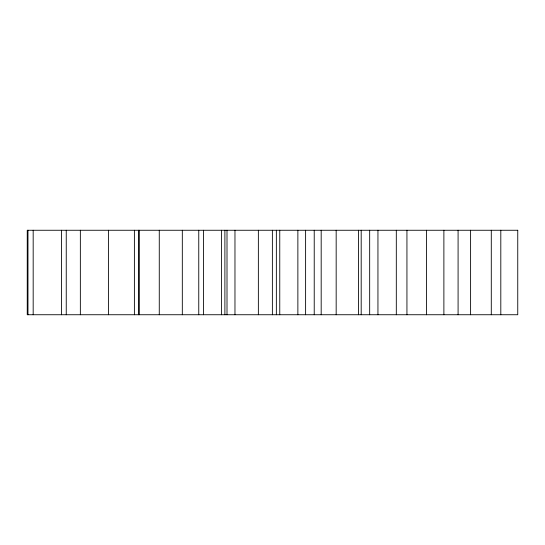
<?xml version="1.0" encoding="UTF-8"?>
<svg xmlns="http://www.w3.org/2000/svg" width="545" height="545" viewBox="0 0 545 545"><rect width="100%" height="100%" fill="white"/><g stroke="black" fill="none" stroke-linecap="round" stroke-linejoin="round"><path stroke-width="0.82" d="M500.807 230.263L500.807 314.738M491.29 230.263L491.29 314.738M470.601 230.263L470.601 314.738M458.086 230.263L458.086 314.738M443.882 230.263L443.882 314.738M426.422 230.263L426.422 314.738M406.938 230.263L406.938 314.738M396.31 230.263L396.31 314.738M377.944 230.263L377.944 314.738M369.673 230.263L369.673 314.738M361.192 230.263L361.192 314.738M358.481 230.263L358.481 314.738M336.17 230.263L336.17 314.738M321.182 230.263L321.182 314.738M314.227 230.263L314.227 314.738M305.609 230.263L305.609 314.738M297.87 230.263L297.87 314.738M279.762 230.263L279.762 314.738M276.356 230.263L276.356 314.738M272.377 230.263L272.377 314.738M258.364 230.263L258.364 314.738M234.97 230.263L234.97 314.738M227.006 230.263L227.006 314.738M224.887 230.263L224.887 314.738M221.577 230.263L221.577 314.738M203.585 230.263L203.585 314.738M198.762 230.263L198.762 314.738M182.316 230.263L182.316 314.738M159.269 230.263L159.269 314.738M139.098 230.263L139.098 314.738M138.798 230.263L138.798 314.738M134.39 230.263L134.39 314.738M108.407 230.263L108.407 314.738M80.353 230.263L80.353 314.738M66.245 230.263L66.245 314.738M61.476 230.263L61.476 314.738M33.177 230.263L33.177 314.738M27.972 230.263L27.972 314.738M517.75 230.263L27.25 230.263L27.25 314.738L517.75 314.738L517.75 230.263"/></g></svg>
